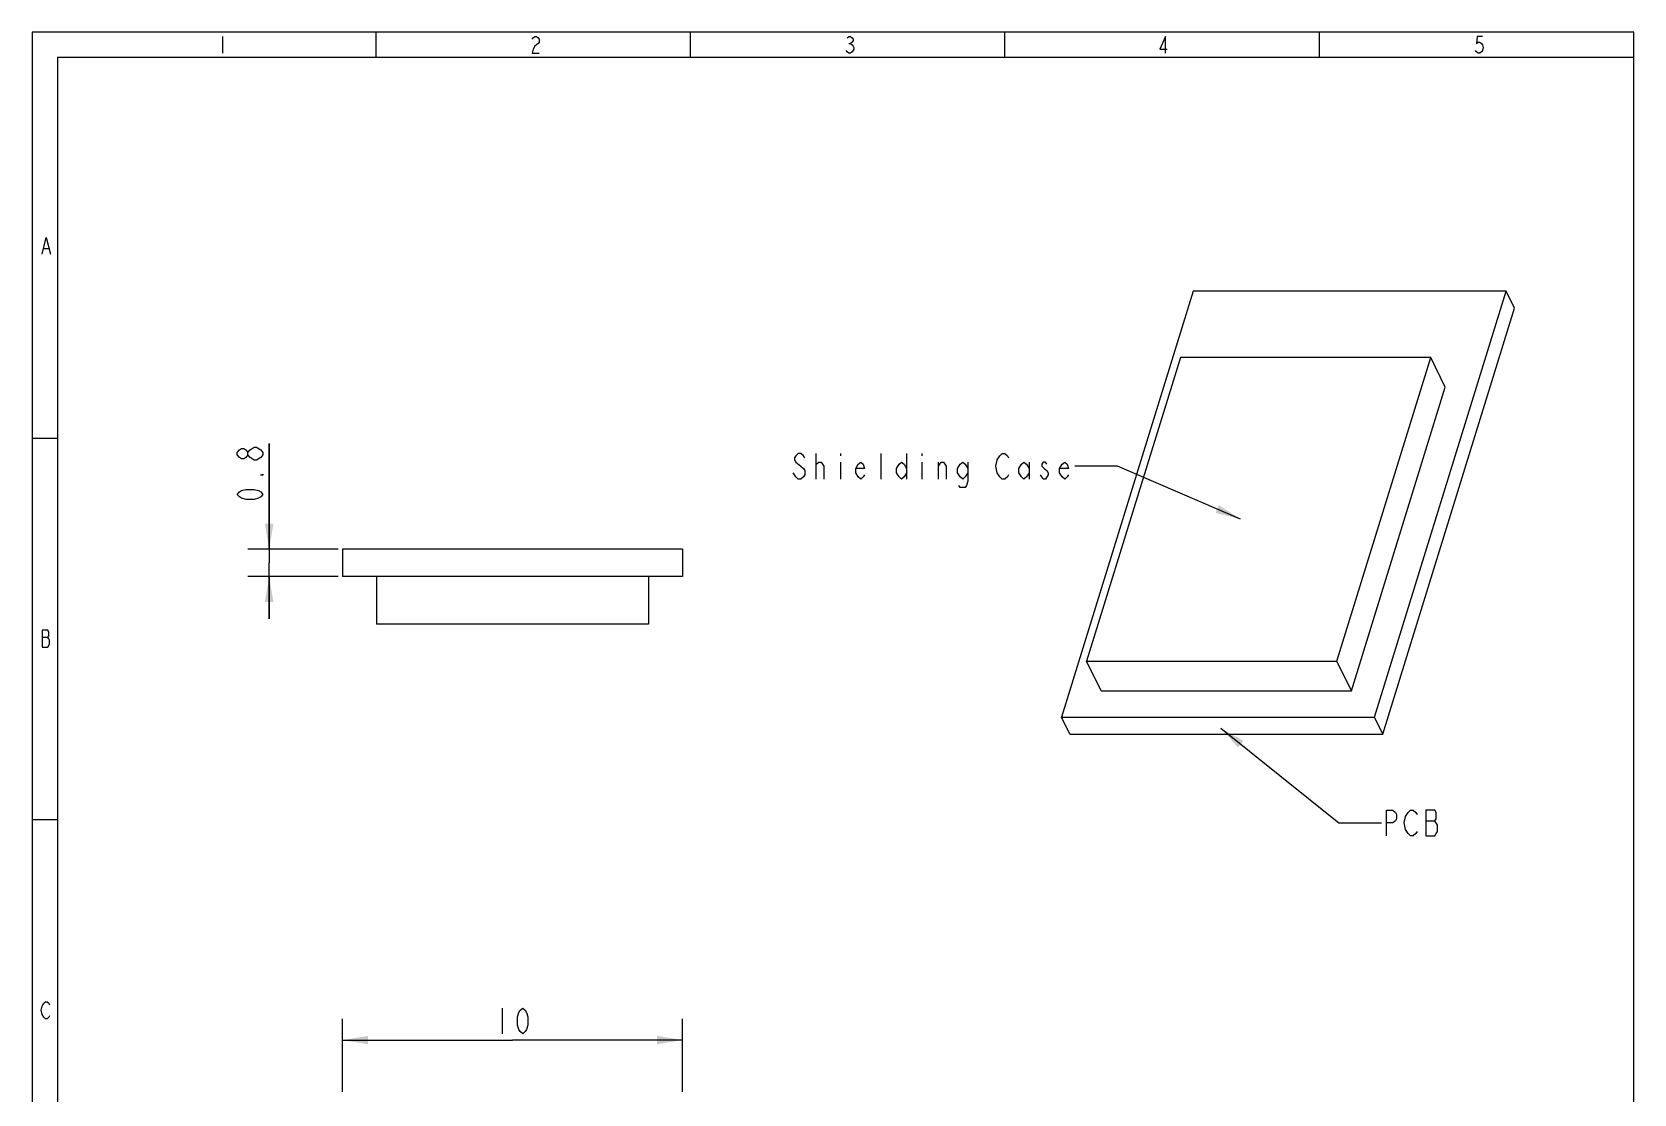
# Model space of a CAD drawing. Extents: x 0 to 189, y 4 to 276.
# Drawn here: x 0 to 188.5, y 150.6 to 275.6 of the extents above; entities that cross this region are included whole.
import ezdxf

# ---------------------------------------------------------------- set-up
doc = ezdxf.new("R2010")
doc.units = 0
doc.header["$LTSCALE"] = 19.36
doc.layers.get('0').update_dxf_attribs({"linetype": 'CONTINUOUS'})
doc.layers.add('尺寸', color=6, linetype='CONTINUOUS')

# ---------------------------------------------------------------- blocks, each defined once
blk = doc.blocks.new('_FILLED')
at = {"color": 0, "linetype": 'BYBLOCK'}
blk.add_solid([(0, 0), (-1, 0.167), (-1, -0.167)], dxfattribs=at)

msp = doc.modelspace()

# ---------------------------------------------------------------- linework, layer by layer
at = {"color": 0, "linetype": 'CONTINUOUS'}
for p, q in [((0, 275.55), (0, 3.65)), ((188.54, 275.55), (0, 275.55)), ((40.49, 272.57), (40.49, 275.55)), ((77.5, 272.57), (77.5, 275.55)), ((114.51, 272.57), (114.51, 275.55)), ((151.53, 272.57), (151.53, 275.55)), ((188.54, 3.65), (188.54, 275.55)), ((22.42, 275.04), (22.42, 273.06)), ((58.88, 274.71), (58.98, 274.87)), ((58.98, 273.55), (58.88, 273.06)), ((58.98, 274.87), (59.18, 275.04)), ((59.18, 273.88), (58.98, 273.55)), ((59.18, 275.04), (59.37, 275.04)), ((59.37, 274.05), (59.18, 273.88)), ((59.37, 275.04), (59.57, 274.87)), ((59.57, 274.21), (59.37, 274.05)), ((59.57, 274.87), (59.67, 274.71)), ((59.67, 274.38), (59.57, 274.21)), ((59.67, 274.71), (59.67, 274.38)), ((95.94, 273.23), (95.84, 273.39)), ((95.94, 274.87), (96.13, 275.04)), ((96.13, 275.04), (96.33, 275.04)), ((96.13, 274.21), (96.33, 274.21)), ((96.33, 275.04), (96.53, 274.87)), ((96.53, 274.38), (96.33, 274.21)), ((96.33, 274.21), (96.53, 274.05)), ((96.53, 274.87), (96.63, 274.71)), ((96.63, 274.54), (96.53, 274.38)), ((96.53, 274.05), (96.63, 273.88)), ((96.73, 273.55), (96.53, 273.23)), ((96.63, 274.71), (96.63, 274.54)), ((96.63, 273.88), (96.73, 273.72)), ((96.73, 273.72), (96.73, 273.55)), ((133.42, 275.04), (132.73, 273.55)), ((132.73, 273.55), (133.62, 273.55)), ((133.42, 273.06), (133.42, 275.04)), ((170, 273.23), (169.91, 273.39)), ((170.1, 275.04), (170, 274.21)), ((170, 274.21), (170.2, 274.38)), ((170.7, 275.04), (170.1, 275.04)), ((170.2, 274.38), (170.4, 274.38)), ((170.4, 274.38), (170.6, 274.21)), ((170.6, 274.21), (170.7, 274.05)), ((170.7, 273.39), (170.6, 273.23)), ((170.7, 274.05), (170.8, 273.72)), ((170.8, 273.72), (170.7, 273.39)), ((2.98, 272.57), (2.98, 37.14)), ((188.54, 272.57), (2.98, 272.57)), ((58.88, 273.06), (59.67, 273.06)), ((96.13, 273.06), (95.94, 273.23)), ((96.33, 273.06), (96.13, 273.06)), ((96.53, 273.23), (96.33, 273.06)), ((170.2, 273.06), (170, 273.23)), ((170.4, 273.06), (170.2, 273.06)), ((170.6, 273.23), (170.4, 273.06)), ((1.18, 249.41), (1.67, 251.39)), ((1.67, 251.39), (2.17, 249.41)), ((1.38, 250.07), (1.97, 250.07)), ((136.67, 245.06), (121.17, 194.93)), ((173.51, 245.06), (136.67, 245.06)), ((158.02, 194.93), (173.51, 245.06)), ((174.48, 243.07), (173.51, 245.06)), ((158.99, 192.94), (174.48, 243.07)), ((135.16, 237.26), (124.12, 201.54)), ((164.63, 237.26), (135.16, 237.26)), ((153.59, 201.54), (164.63, 237.26)), ((166.34, 233.78), (164.63, 237.26)), ((155.3, 198.06), (166.34, 233.78)), ((2.98, 227.72), (0, 227.72)), ((89.89, 225.71), (89.74, 225.46)), ((89.74, 225.46), (89.74, 225.21)), ((89.74, 225.21), (89.89, 224.96)), ((90.19, 225.96), (89.89, 225.71)), ((89.89, 224.96), (90.49, 224.46)), ((90.49, 225.96), (90.19, 225.96)), ((90.79, 225.71), (90.49, 225.96)), ((90.49, 224.46), (90.79, 224.21)), ((90.94, 225.46), (90.79, 225.71)), ((92.29, 222.96), (92.29, 225.96)), ((92.29, 224.71), (92.59, 224.96)), ((92.59, 224.96), (92.89, 224.96)), ((92.89, 224.96), (93.19, 224.46)), ((93.19, 224.46), (93.19, 222.96)), ((95.14, 225.96), (95.14, 225.71)), ((95.14, 224.96), (95.14, 222.96)), ((96.94, 224.21), (97.24, 224.71)), ((97.24, 224.71), (97.54, 224.96)), ((97.54, 224.96), (97.84, 224.71)), ((97.84, 224.71), (97.99, 224.21)), ((99.94, 222.96), (99.94, 225.96)), ((101.74, 224.21), (102.04, 224.71)), ((102.04, 224.71), (102.34, 224.96)), ((102.34, 224.96), (102.64, 224.71)), ((102.64, 224.71), (102.94, 224.21)), ((102.94, 225.96), (102.94, 222.96)), ((104.74, 225.96), (104.74, 225.71)), ((104.74, 224.96), (104.74, 222.96)), ((106.69, 222.96), (106.69, 224.96)), ((106.69, 224.46), (106.99, 224.96)), ((106.99, 224.96), (107.29, 224.96)), ((107.29, 224.96), (107.59, 224.46)), ((107.59, 224.46), (107.59, 222.96)), ((108.94, 224.21), (109.24, 224.71)), ((109.24, 224.71), (109.54, 224.96)), ((109.54, 224.96), (109.84, 224.71)), ((109.84, 224.71), (110.14, 224.21)), ((110.14, 224.96), (110.14, 222.71)), ((113.44, 224.46), (113.59, 225.21)), ((113.59, 223.71), (113.44, 224.46)), ((113.59, 225.21), (113.89, 225.71)), ((113.89, 225.71), (114.19, 225.96)), ((114.19, 225.96), (114.49, 225.96)), ((114.49, 225.96), (114.79, 225.71)), ((114.79, 225.71), (114.94, 225.46)), ((116.14, 224.21), (116.44, 224.71)), ((116.44, 224.71), (116.74, 224.96)), ((116.74, 224.96), (117.04, 224.71)), ((117.04, 224.71), (117.34, 224.21)), ((117.34, 224.96), (117.34, 222.96)), ((118.99, 224.96), (118.84, 224.71)), ((118.84, 224.71), (118.84, 224.46)), ((118.84, 224.46), (119.14, 224.21)), ((119.29, 224.96), (118.99, 224.96)), ((119.44, 224.71), (119.29, 224.96)), ((120.94, 224.21), (121.24, 224.71)), ((121.24, 224.71), (121.54, 224.96)), ((121.54, 224.96), (121.84, 224.71)), ((121.84, 224.71), (121.99, 224.21)), ((127.74, 224.46), (122.74, 224.46)), ((142.24, 218.25), (127.74, 224.46)), ((89.89, 223.21), (89.59, 223.71)), ((90.19, 222.96), (89.89, 223.21)), ((90.49, 222.96), (90.19, 222.96)), ((90.79, 223.21), (90.49, 222.96)), ((90.79, 224.21), (90.94, 223.96)), ((90.94, 223.46), (90.79, 223.21)), ((90.94, 223.96), (90.94, 223.46)), ((96.94, 223.71), (96.94, 224.21)), ((97.99, 224.21), (96.94, 224.21)), ((97.24, 223.21), (96.94, 223.71)), ((97.54, 222.96), (97.24, 223.21)), ((97.84, 223.21), (97.54, 222.96)), ((97.99, 223.46), (97.84, 223.21)), ((101.74, 223.71), (101.74, 224.21)), ((102.04, 223.21), (101.74, 223.71)), ((102.34, 222.96), (102.04, 223.21)), ((102.64, 223.21), (102.34, 222.96)), ((102.94, 223.71), (102.64, 223.21)), ((108.94, 223.71), (108.94, 224.21)), ((109.24, 223.21), (108.94, 223.71)), ((109.54, 222.96), (109.24, 223.21)), ((109.84, 223.21), (109.54, 222.96)), ((110.14, 223.71), (109.84, 223.21)), ((110.14, 222.71), (109.99, 222.21)), ((113.74, 223.46), (113.59, 223.71)), ((113.89, 223.21), (113.74, 223.46)), ((114.19, 222.96), (113.89, 223.21)), ((114.49, 222.96), (114.19, 222.96)), ((114.79, 223.21), (114.49, 222.96)), ((114.94, 223.46), (114.79, 223.21)), ((116.14, 223.71), (116.14, 224.21)), ((116.44, 223.21), (116.14, 223.71)), ((116.74, 222.96), (116.44, 223.21)), ((117.04, 223.21), (116.74, 222.96)), ((117.34, 223.71), (117.04, 223.21)), ((118.84, 223.21), (118.69, 223.46)), ((118.99, 222.96), (118.84, 223.21)), ((119.29, 222.96), (118.99, 222.96)), ((119.14, 224.21), (119.44, 223.96)), ((119.59, 223.46), (119.29, 222.96)), ((119.44, 223.96), (119.59, 223.71)), ((119.59, 223.71), (119.59, 223.46)), ((120.94, 223.71), (120.94, 224.21)), ((121.99, 224.21), (120.94, 224.21)), ((121.24, 223.21), (120.94, 223.71)), ((121.54, 222.96), (121.24, 223.21)), ((121.84, 223.21), (121.54, 222.96)), ((121.99, 223.46), (121.84, 223.21)), ((109.24, 221.96), (109.09, 222.21)), ((109.84, 221.96), (109.24, 221.96)), ((109.99, 222.21), (109.84, 221.96)), ((36.55, 214.7), (36.55, 211.5)), ((76.55, 214.7), (36.55, 214.7)), ((76.55, 214.7), (76.55, 211.5)), ((76.55, 211.5), (36.55, 211.5)), ((40.55, 211.5), (40.55, 205.9)), ((72.55, 211.5), (72.55, 205.9)), ((72.55, 205.9), (40.55, 205.9)), ((1.87, 205.17), (1.18, 205.17)), ((1.18, 205.17), (1.18, 203.19)), ((1.18, 204.34), (1.87, 204.34)), ((1.97, 205), (1.87, 205.17)), ((1.87, 204.34), (1.97, 204.51)), ((1.97, 204.18), (1.87, 204.34)), ((1.97, 204.51), (1.97, 205)), ((2.07, 204.01), (1.97, 204.18)), ((2.07, 203.52), (2.07, 204.01)), ((1.18, 203.19), (1.87, 203.19)), ((1.87, 203.19), (2.07, 203.52)), ((125.83, 198.06), (124.12, 201.54)), ((124.12, 201.54), (153.59, 201.54)), ((155.3, 198.06), (153.59, 201.54)), ((125.83, 198.06), (155.3, 198.06)), ((122.15, 192.94), (121.17, 194.93)), ((121.17, 194.93), (158.02, 194.93)), ((158.99, 192.94), (158.02, 194.93)), ((122.15, 192.94), (158.99, 192.94)), ((139.92, 193.65), (153.81, 182.5)), ((159.41, 181), (159.41, 184)), ((159.41, 184), (160.16, 184)), ((160.16, 184), (160.46, 183.75)), ((160.46, 183.75), (160.61, 183.5)), ((160.61, 183), (160.46, 182.75)), ((160.61, 183.5), (160.61, 183)), ((161.51, 182.5), (161.66, 183.25)), ((161.66, 183.25), (161.81, 183.5)), ((161.81, 183.5), (161.96, 183.75)), ((161.96, 183.75), (162.26, 184)), ((162.26, 184), (162.56, 184)), ((162.56, 184), (162.86, 183.75)), ((162.86, 183.75), (163.01, 183.5)), ((164.06, 184), (164.06, 181)), ((165.11, 184), (164.06, 184)), ((165.26, 183.75), (165.11, 184)), ((165.11, 182.75), (165.26, 183)), ((165.26, 183), (165.26, 183.75)), ((2.98, 182.87), (0, 182.87)), ((153.81, 182.5), (158.81, 182.5)), ((160.16, 182.5), (159.41, 182.5)), ((160.46, 182.75), (160.16, 182.5)), ((161.66, 181.75), (161.51, 182.5)), ((161.96, 181.25), (161.66, 181.75)), ((162.26, 181), (161.96, 181.25)), ((162.56, 181), (162.26, 181)), ((162.86, 181.25), (162.56, 181)), ((163.01, 181.5), (162.86, 181.25)), ((164.06, 182.75), (165.11, 182.75)), ((164.06, 181), (165.11, 181)), ((165.41, 182.25), (165.11, 182.75)), ((165.11, 181), (165.26, 181.25)), ((165.26, 181.25), (165.41, 181.5)), ((165.41, 181.5), (165.41, 182.25)), ((1.08, 160.46), (1.18, 160.96)), ((1.18, 159.97), (1.08, 160.46)), ((1.18, 160.96), (1.38, 161.29)), ((1.38, 161.29), (1.58, 161.45)), ((1.58, 161.45), (1.77, 161.45)), ((1.77, 161.45), (1.97, 161.29)), ((1.97, 161.29), (2.07, 161.12)), ((1.38, 159.64), (1.18, 159.97)), ((1.58, 159.47), (1.38, 159.64)), ((1.77, 159.47), (1.58, 159.47)), ((1.97, 159.64), (1.77, 159.47)), ((2.07, 159.8), (1.97, 159.64))]:
    msp.add_line(p, q, dxfattribs=at)
for points in [[(139.29, 218.97), (142.24, 218.25), (139.68, 219.89)], [(142.58, 192.16), (139.92, 193.65), (141.95, 191.38)]]:
    msp.add_solid(points, dxfattribs=at)
at = {"layer": '尺寸', "linetype": 'CONTINUOUS'}
for p, q in [((24.16, 226.1), (24.41, 226.4)), ((24.41, 226.4), (24.66, 226.55)), ((24.66, 226.55), (24.91, 226.55)), ((24.91, 226.55), (25.16, 226.4)), ((25.16, 226.4), (25.41, 226.1)), ((25.41, 226.1), (25.66, 226.4)), ((25.66, 226.4), (26.16, 226.7)), ((26.16, 226.7), (26.41, 226.7)), ((26.41, 226.7), (26.91, 226.4)), ((26.91, 226.4), (27.16, 226.1)), ((27.91, 214.7), (27.91, 227.15)), ((27.91, 227.15), (27.91, 213.1)), ((24.16, 225.8), (24.16, 226.1)), ((24.41, 225.5), (24.16, 225.8)), ((24.66, 225.35), (24.41, 225.5)), ((24.91, 225.35), (24.66, 225.35)), ((25.16, 225.5), (24.91, 225.35)), ((25.41, 225.8), (25.16, 225.5)), ((25.41, 225.8), (25.41, 226.1)), ((25.66, 225.5), (25.41, 225.8)), ((26.16, 225.2), (25.66, 225.5)), ((26.41, 225.2), (26.16, 225.2)), ((26.91, 225.5), (26.41, 225.2)), ((27.16, 225.8), (26.91, 225.5)), ((27.16, 226.1), (27.16, 225.8)), ((26.91, 223.4), (27.16, 223.55)), ((27.16, 223.4), (26.91, 223.4)), ((27.16, 223.55), (27.16, 223.4)), ((24.16, 221.15), (24.41, 221.45)), ((24.41, 220.85), (24.16, 221.15)), ((24.41, 221.45), (24.66, 221.6)), ((24.66, 220.7), (24.41, 220.85)), ((24.66, 221.6), (25.16, 221.75)), ((25.16, 220.55), (24.66, 220.7)), ((25.16, 221.75), (26.16, 221.75)), ((26.16, 221.75), (26.66, 221.6)), ((26.66, 220.7), (26.16, 220.55)), ((26.66, 221.6), (26.91, 221.45)), ((26.91, 220.85), (26.66, 220.7)), ((26.91, 221.45), (27.16, 221.15)), ((27.16, 221.15), (26.91, 220.85)), ((26.16, 220.55), (25.16, 220.55)), ((36.05, 214.7), (25.41, 214.7)), ((27.91, 206.5), (27.91, 213.1)), ((36.05, 211.5), (25.41, 211.5)), ((27.91, 211.5), (27.91, 206.5)), ((55.35, 160.71), (55.35, 157.71)), ((57.3, 160.21), (57.45, 160.46)), ((57.45, 160.46), (57.75, 160.71)), ((57.75, 160.71), (58.05, 160.46)), ((58.05, 160.46), (58.2, 160.21)), ((36.55, 150.87), (36.55, 159.46)), ((57.15, 159.71), (57.3, 160.21)), ((57.15, 158.71), (57.15, 159.71)), ((57.3, 158.21), (57.15, 158.71)), ((58.2, 160.21), (58.35, 159.71)), ((58.35, 158.71), (58.2, 158.21)), ((58.35, 159.71), (58.35, 158.71)), ((76.55, 150.87), (76.55, 159.46)), ((36.55, 156.96), (56.55, 156.96)), ((76.55, 156.96), (56.55, 156.96)), ((57.45, 157.96), (57.3, 158.21)), ((57.75, 157.71), (57.45, 157.96)), ((58.05, 157.96), (57.75, 157.71)), ((58.2, 158.21), (58.05, 157.96))]:
    msp.add_line(p, q, dxfattribs=at)

# ---------------------------------------------------------------- block references
at = {"layer": '尺寸', "linetype": 'CONTINUOUS', "xscale": 3, "yscale": 3, "zscale": 3}
for p, rotation in [((27.91, 214.7), 270), ((27.91, 211.5), 90), ((36.55, 156.96), 180)]:
    msp.add_blockref('_FILLED', p, dxfattribs=dict(at, rotation=rotation))
msp.add_blockref('_FILLED', (76.55, 156.96), dxfattribs=at)

doc.saveas('drawing.dxf')
